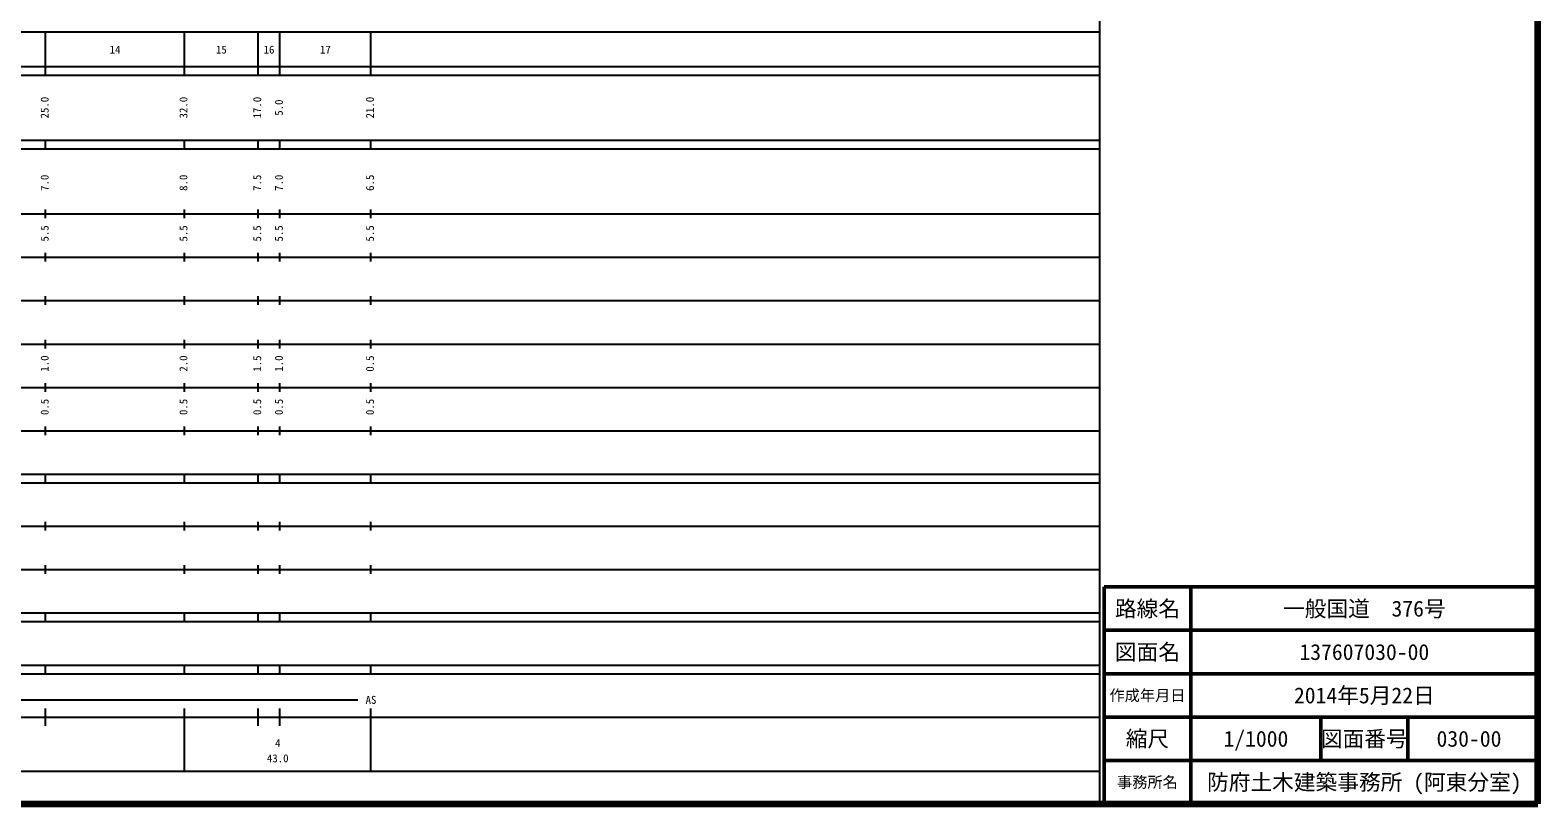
# Model space of a CAD drawing. Units: millimetres on the paper, enlarged 1000 times. Extents: x 40000 to 680000, y 20000 to 380000.
# Drawn here: x 332424 to 680000, y 20000 to 198357 of the extents above; entities that cross this region are included whole.
import ezdxf
from ezdxf.enums import TextEntityAlignment as Align

# ---------------------------------------------------------------- set-up
doc = ezdxf.new("R2010")
doc.units = ezdxf.units.MM
doc.header["$LTSCALE"] = 1000
for name, color, linetype, lineweight in [('M-TTL', 2, 'Continuous', 140), ('M-TTL-BAND', 7, 'Continuous', 25), ('M-TTL-FRAM', 2, 'Continuous', 50), ('M-TTL-LINE', 7, 'Continuous', 50)]:
    doc.layers.add(name, color=color, linetype=linetype, lineweight=lineweight)
doc.layers.add('M-TTL-TXT', color=7, linetype='Continuous')
doc.styles.add('ＭＳ ゴシック', font='')
doc.styles.get('ＭＳ ゴシック').set_extended_font_data('MS Gothic')

msp = doc.modelspace()

# ---------------------------------------------------------------- linework, layer by layer
at = {"layer": 'M-TTL'}
for p, q in [((680000, 20000), (680000, 380000)), ((40000, 20000), (680000, 20000))]:
    msp.add_line(p, q, dxfattribs=at)
at = {"layer": 'M-TTL-BAND'}
for p, q in [((579000, 20000), (579000, 370000)), ((68000, 198000), (579000, 198000)), ((336000, 188000), (336000, 198000)), ((368000, 188000), (368000, 198000)), ((385000, 188000), (385000, 198000)), ((390000, 188000), (390000, 198000)), ((411000, 188000), (411000, 198000)), ((40000, 190000), (579000, 190000)), ((40000, 188000), (579000, 188000)), ((40000, 173000), (579000, 173000)), ((40000, 171000), (579000, 171000)), ((336000, 171000), (336000, 173000)), ((368000, 171000), (368000, 173000)), ((385000, 171000), (385000, 173000)), ((390000, 171000), (390000, 173000)), ((411000, 171000), (411000, 173000)), ((336000, 155000), (336000, 157000)), ((368000, 155000), (368000, 157000)), ((385000, 155000), (385000, 157000)), ((390000, 155000), (390000, 157000)), ((411000, 155000), (411000, 157000)), ((40000, 156000), (579000, 156000)), ((46000, 146000), (579000, 146000)), ((336000, 145000), (336000, 147000)), ((368000, 145000), (368000, 147000)), ((385000, 145000), (385000, 147000)), ((390000, 145000), (390000, 147000)), ((411000, 145000), (411000, 147000)), ((52000, 136000), (579000, 136000)), ((336000, 135000), (336000, 137000)), ((368000, 135000), (368000, 137000)), ((385000, 135000), (385000, 137000)), ((390000, 135000), (390000, 137000)), ((411000, 135000), (411000, 137000)), ((46000, 126000), (579000, 126000)), ((336000, 125000), (336000, 127000)), ((368000, 125000), (368000, 127000)), ((385000, 125000), (385000, 127000)), ((390000, 125000), (390000, 127000)), ((411000, 125000), (411000, 127000)), ((52000, 116000), (579000, 116000)), ((336000, 115000), (336000, 117000)), ((368000, 115000), (368000, 117000)), ((385000, 115000), (385000, 117000)), ((390000, 115000), (390000, 117000)), ((411000, 115000), (411000, 117000)), ((46000, 106000), (579000, 106000)), ((336000, 105000), (336000, 107000)), ((368000, 105000), (368000, 107000)), ((385000, 105000), (385000, 107000)), ((390000, 105000), (390000, 107000)), ((411000, 105000), (411000, 107000)), ((40000, 96000), (579000, 96000)), ((40000, 94000), (579000, 94000)), ((336000, 94000), (336000, 96000)), ((368000, 94000), (368000, 96000)), ((385000, 94000), (385000, 96000)), ((390000, 94000), (390000, 96000)), ((411000, 94000), (411000, 96000)), ((49000, 84000), (579000, 84000)), ((336000, 83000), (336000, 85000)), ((368000, 83000), (368000, 85000)), ((385000, 83000), (385000, 85000)), ((390000, 83000), (390000, 85000)), ((411000, 83000), (411000, 85000)), ((40000, 74000), (579000, 74000)), ((336000, 73000), (336000, 75000)), ((368000, 73000), (368000, 75000)), ((385000, 73000), (385000, 75000)), ((390000, 73000), (390000, 75000)), ((411000, 73000), (411000, 75000)), ((40000, 64000), (579000, 64000)), ((336000, 62000), (336000, 64000)), ((368000, 62000), (368000, 64000)), ((385000, 62000), (385000, 64000)), ((390000, 62000), (390000, 64000)), ((411000, 62000), (411000, 64000)), ((40000, 62000), (579000, 62000)), ((40000, 52000), (579000, 52000)), ((40000, 50000), (579000, 50000)), ((336000, 50000), (336000, 52000)), ((368000, 50000), (368000, 52000)), ((385000, 50000), (385000, 52000)), ((390000, 50000), (390000, 52000)), ((411000, 50000), (411000, 52000)), ((71000, 44000), (408000, 44000)), ((336000, 38000), (336000, 42000)), ((368000, 27500), (368000, 42000)), ((385000, 38000), (385000, 42000)), ((390000, 38000), (390000, 42000)), ((411000, 27500), (411000, 42000)), ((40000, 40000), (579000, 40000)), ((68000, 27500), (579000, 27500))]:
    msp.add_line(p, q, dxfattribs=at)
at = {"layer": 'M-TTL-FRAM'}
for p, q in [((680000, 70000), (580000, 70000)), ((580000, 70000), (580000, 20000))]:
    msp.add_line(p, q, dxfattribs=at)
at = {"layer": 'M-TTL-LINE'}
for p, q in [((600000, 70000), (600000, 20000)), ((680000, 60000), (580000, 60000)), ((680000, 50000), (580000, 50000)), ((680000, 40000), (580000, 40000)), ((630000, 40000), (630000, 30000)), ((650000, 40000), (650000, 30000)), ((680000, 30000), (580000, 30000))]:
    msp.add_line(p, q, dxfattribs=at)

# ---------------------------------------------------------------- texts
at = {"layer": 'M-TTL-BAND', "style": 'ＭＳ ゴシック'}
for s, p in [('14', (352000, 192405)), ('15', (376500, 192405)), ('16', (387500, 192405)), ('17', (400500, 192405)), ('AS', (411000, 42500)), ('4', (389500, 32523)), ('43.0', (389500, 29033))]:
    msp.add_text(s, height=1833, dxfattribs=at).set_placement(p, align=Align.BOTTOM_CENTER)
for s, p in [('25.0', (337227, 180500)), ('32.0', (369227, 180500)), ('17.0', (386227, 180500)), ('5.0', (391227, 180500)), ('21.0', (412227, 180500)), ('7.0', (337227, 163174)), ('8.0', (369227, 163174)), ('7.5', (386227, 163174)), ('7.0', (391227, 163174)), ('6.5', (412227, 163174)), ('5.5', (337227, 151500)), ('5.5', (369227, 151500)), ('5.5', (386227, 151500)), ('5.5', (391227, 151500)), ('5.5', (412227, 151500)), ('1.0', (337227, 121500)), ('2.0', (369227, 121500)), ('1.5', (386227, 121500)), ('1.0', (391227, 121500)), ('0.5', (412227, 121500)), ('0.5', (337227, 111500)), ('0.5', (369227, 111500)), ('0.5', (386227, 111500)), ('0.5', (391227, 111500)), ('0.5', (412227, 111500))]:
    msp.add_text(s, height=1833, rotation=90, dxfattribs=at).set_placement(p, align=Align.BOTTOM_CENTER)
at = {"layer": 'M-TTL-TXT', "style": 'ＭＳ ゴシック'}
for s, height, p in [('路線名', 3666, (590000, 65000)), ('路線名', 3666, (590000, 65000)), ('一般国道\u3000376号', 3666, (640000, 65000)), ('図面名', 3666, (590000, 55000)), ('図面名', 3666, (590000, 55000)), ('137607030-00', 3666, (640000, 55000)), ('作成年月日', 2566, (590000, 45000)), ('作成年月日', 2566, (590000, 45000)), ('2014年5月22日', 3666, (640000, 45000)), ('縮尺', 3666, (590000, 35000)), ('縮尺', 3666, (590000, 35000)), ('1/1000', 3666, (615000, 35000)), ('図面番号', 3666, (640000, 35000)), ('図面番号', 3666, (640000, 35000)), ('030-00', 3666, (664125, 35000)), ('事務所名', 2566, (590000, 25000)), ('事務所名', 2566, (590000, 25000)), ('防府土木建築事務所 (阿東分室)', 3666, (640000, 25000))]:
    msp.add_text(s, height=height, dxfattribs=at).set_placement(p, align=Align.MIDDLE_CENTER)

doc.saveas('drawing.dxf')
